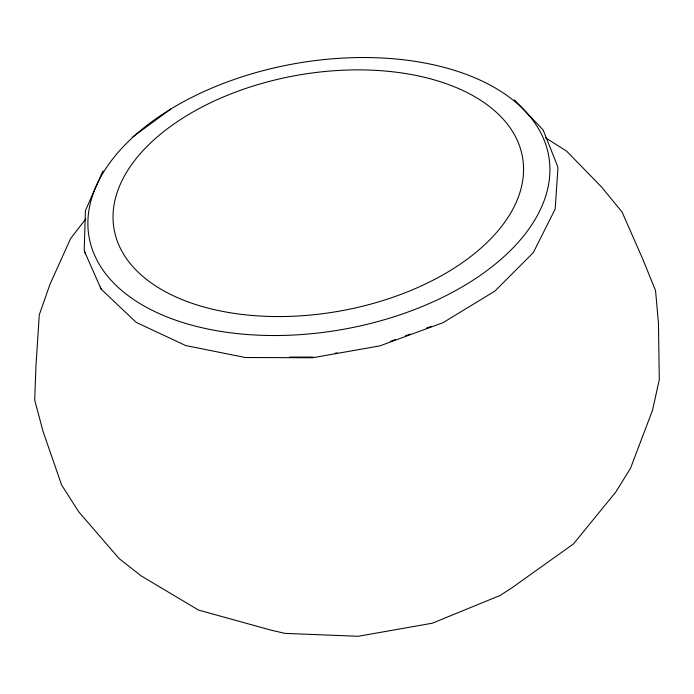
<?xml version="1.0" encoding="UTF-8"?>
<svg xmlns="http://www.w3.org/2000/svg" width="694" height="694" viewBox="0 0 694 694"><rect width="100%" height="100%" fill="white"/><g stroke="black" fill="none" stroke-linecap="round" stroke-linejoin="round"><path stroke-width="1.04" d="M102.938 170.95L85.414 210.603L84.234 249.649L84.703 251.948L101.15 289.129L134.888 321.157L136.518 322.528L185.758 345.569L245.32 357.514L312.604 357.748L379.939 345.872L443.084 322.641L494.961 291.046L533.356 252.547L555.174 209.076L557.907 168.512L557.56 166.187L543.098 129.899L514.497 99.936M85.787 218.905L70.597 238.58L49.994 284.28L39.298 314.755L35.941 366.189L34.7 400.039L43.063 431.477L61.645 485.054L78.604 511.643L119.09 558.557L141.038 575.803L198.493 610.061L271.259 630.221L285.069 633.388L358.243 636.277L432.31 623.212L500.088 595.469L511.981 587.783L573.461 543.94L615.734 492.098L630.456 468.398L652.455 410.458L659.3 379.679L658.441 322.97L655.544 290.569L642.8 259.183L622.058 212L601.585 187.024L566.59 151.119L545.588 137.828M132.684 136.952L171.288 108.672M390.314 341.396L395.328 339.557M405.348 335.887L410.354 334.057M426.394 328.184L431.408 326.345M335.133 353.22L337.241 352.847M289.58 357.063L313.063 357.115M84.703 251.948L85.657 254.117M100.196 286.978L101.15 289.129M221.629 331.532A233.375 135.018 -10 0 0 548.997 157.677A233.375 135.018 -10 0 0 186.035 100.37A233.375 135.018 -10 0 0 221.629 331.532M229.419 312.63A207.359 119.784 -10 0 0 522.981 160.262A207.359 119.784 -10 0 0 202.518 106.763A207.359 119.784 -10 0 0 229.419 312.63"/></g></svg>
